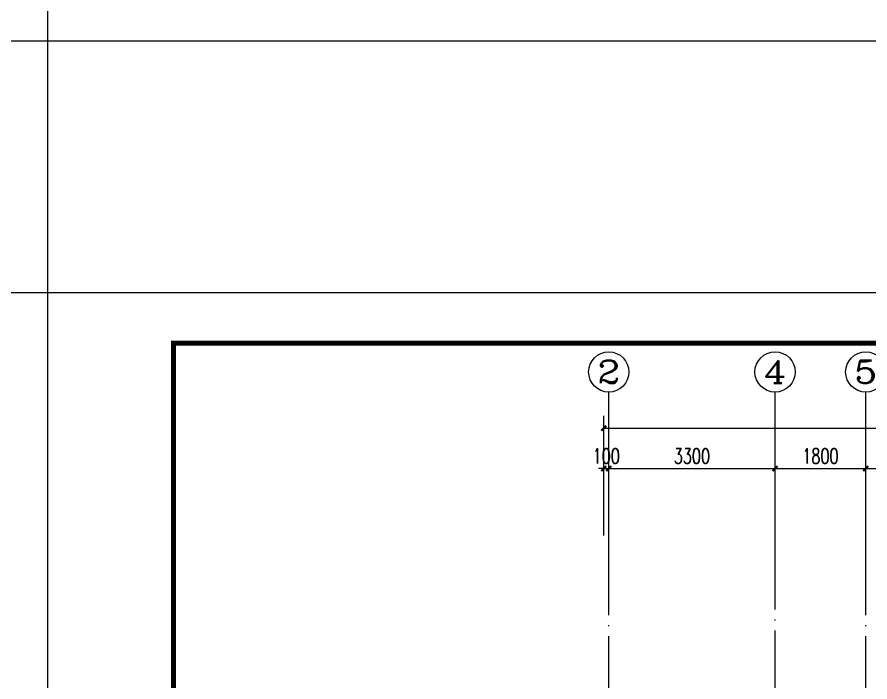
# Model space of a CAD drawing. Extents: x -287580 to -53108, y -522338 to -82629.
# Drawn here: x -265848 to -248927, y -394545 to -381340 of the extents above; entities that cross this region are included whole.
import ezdxf
from ezdxf.enums import TextEntityAlignment as Align

# ---------------------------------------------------------------- set-up
doc = ezdxf.new("R2010")
doc.units = 0
doc.header["$LTSCALE"] = 1000
doc.header["$MEASUREMENT"] = 0
doc.linetypes.add('DOTE', pattern=[2.42, 2, -0.2, 0.02, -0.2])
for name, color, linetype in [('AXIS', 3, 'Continuous'), ('AXIS_TEXT', 7, 'Continuous'), ('DOTE', 99, 'Continuous'), ('PUB_TITLE', 146, 'Continuous')]:
    doc.layers.add(name, color=color, linetype=linetype)
doc.styles.add('_TCH_AXIS', font='COMPLEX', dxfattribs={"bigfont": 'GBCBIG'})
doc.styles.add('_TCH_DIM_T3', font='SIMPLEX', dxfattribs={"width": 0.705882, "bigfont": 'GBCBIG'})
doc.styles.add('COMPLEX', font='COMPLEX')
doc.dimstyles.new('_TCH_ARCH&&100', dxfattribs={"dimtxt": 297.5, "dimasz": 100, "dimexe": 250, "dimexo": 300, "dimgap": 100, "dimtad": 1, "dimdec": 0, "dimzin": 0, "dimdsep": 46, "dimtxsty": '_TCH_DIM_T3', "dimblk": 'ARCHTICK', "dimcen": 0.09, "dimclrt": 7, "dimazin": 2, "dimtfac": 1, "dimtdec": 0, "dimtix": 1, "dimtmove": 2, "dimatfit": 3, "dimfxl": 0, "dimtolj": 1, "dimtzin": 0, "dimarcsym": 0})

# ---------------------------------------------------------------- blocks, each defined once
blk = doc.blocks.new('_ArchTick')
at = {"color": 0, "linetype": 'ByBlock', "const_width": 0.4}
blk.add_lwpolyline([(-0.5, -0.5), (0.5, 0.5)], dxfattribs=at)
blk = doc.blocks.new('*D391')
at = {"layer": 'AXIS', "color": 0, "lineweight": -2}
for p, q in [((-254209, -391634), (-254209, -390058)), ((-254109, -391634), (-254109, -390058)), ((-254209, -390308), (-254309, -390308)), ((-254209, -390308), (-254109, -390308)), ((-254109, -390308), (-254009, -390308))]:
    blk.add_line(p, q, dxfattribs=at)
at = {"layer": 'Defpoints', "color": 0}
for p in [(-254109, -390308), (-254209, -391934), (-254109, -391934)]:
    blk.add_point(p, dxfattribs=at)
at = {"layer": 'AXIS', "color": 0, "lineweight": -2, "xscale": 100, "yscale": 100, "zscale": 100}
blk.add_blockref('_ArchTick', (-254209, -390308), dxfattribs=at)
at = {"layer": 'AXIS', "color": 0, "lineweight": -2, "xscale": 100, "yscale": 100, "zscale": 100, "rotation": 180}
blk.add_blockref('_ArchTick', (-254109, -390308), dxfattribs=at)
at = {"layer": 'AXIS', "color": 7, "insert": (-254159, -390060), "char_height": 297.5, "attachment_point": 5, "style": '_TCH_DIM_T3'}
blk.add_mtext('\\A1;100', dxfattribs=at)
blk = doc.blocks.new('*D392')
at = {"layer": 'AXIS', "color": 0, "lineweight": -2}
for p, q in [((-254109, -391634), (-254109, -390058)), ((-250809, -391634), (-250809, -390058)), ((-254109, -390308), (-250809, -390308))]:
    blk.add_line(p, q, dxfattribs=at)
at = {"layer": 'Defpoints', "color": 0}
for p in [(-250809, -390308), (-254109, -391934), (-250809, -391934)]:
    blk.add_point(p, dxfattribs=at)
at = {"layer": 'AXIS', "color": 0, "lineweight": -2, "xscale": 100, "yscale": 100, "zscale": 100, "rotation": 180}
blk.add_blockref('_ArchTick', (-254109, -390308), dxfattribs=at)
at = {"layer": 'AXIS', "color": 0, "lineweight": -2, "xscale": 100, "yscale": 100, "zscale": 100}
blk.add_blockref('_ArchTick', (-250809, -390308), dxfattribs=at)
at = {"layer": 'AXIS', "color": 7, "insert": (-252459, -390060), "char_height": 297.5, "attachment_point": 5, "style": '_TCH_DIM_T3'}
blk.add_mtext('\\A1;3300', dxfattribs=at)
blk = doc.blocks.new('*D393')
at = {"layer": 'AXIS', "color": 0, "lineweight": -2}
for p, q in [((-250809, -391634), (-250809, -390058)), ((-249009, -391634), (-249009, -390058)), ((-250809, -390308), (-249009, -390308))]:
    blk.add_line(p, q, dxfattribs=at)
at = {"layer": 'Defpoints', "color": 0}
for p in [(-249009, -390308), (-250809, -391934), (-249009, -391934)]:
    blk.add_point(p, dxfattribs=at)
at = {"layer": 'AXIS', "color": 0, "lineweight": -2, "xscale": 100, "yscale": 100, "zscale": 100, "rotation": 180}
blk.add_blockref('_ArchTick', (-250809, -390308), dxfattribs=at)
at = {"layer": 'AXIS', "color": 0, "lineweight": -2, "xscale": 100, "yscale": 100, "zscale": 100}
blk.add_blockref('_ArchTick', (-249009, -390308), dxfattribs=at)
at = {"layer": 'AXIS', "color": 7, "insert": (-249909, -390060), "char_height": 297.5, "attachment_point": 5, "style": '_TCH_DIM_T3'}
blk.add_mtext('\\A1;1800', dxfattribs=at)
blk = doc.blocks.new('*D394')
at = {"layer": 'AXIS', "color": 0, "lineweight": -2}
for p, q in [((-249009, -391634), (-249009, -390058)), ((-247209, -391634), (-247209, -390058)), ((-249009, -390308), (-247209, -390308))]:
    blk.add_line(p, q, dxfattribs=at)
at = {"layer": 'Defpoints', "color": 0}
for p in [(-247209, -390308), (-249009, -391934), (-247209, -391934)]:
    blk.add_point(p, dxfattribs=at)
at = {"layer": 'AXIS', "color": 0, "lineweight": -2, "xscale": 100, "yscale": 100, "zscale": 100, "rotation": 180}
blk.add_blockref('_ArchTick', (-249009, -390308), dxfattribs=at)
at = {"layer": 'AXIS', "color": 0, "lineweight": -2, "xscale": 100, "yscale": 100, "zscale": 100}
blk.add_blockref('_ArchTick', (-247209, -390308), dxfattribs=at)
at = {"layer": 'AXIS', "color": 7, "insert": (-248109, -390060), "char_height": 297.5, "attachment_point": 5, "style": '_TCH_DIM_T3'}
blk.add_mtext('\\A1;1800', dxfattribs=at)
blk = doc.blocks.new('*D418')
at = {"layer": 'AXIS', "color": 0, "lineweight": -2}
for p, q in [((-254209, -391634), (-254209, -389258)), ((-198509, -391634), (-198509, -389258)), ((-254209, -389508), (-198509, -389508))]:
    blk.add_line(p, q, dxfattribs=at)
at = {"layer": 'Defpoints', "color": 0}
for p in [(-198509, -389508), (-254209, -391934), (-198509, -391934)]:
    blk.add_point(p, dxfattribs=at)
at = {"layer": 'AXIS', "color": 0, "lineweight": -2, "xscale": 100, "yscale": 100, "zscale": 100, "rotation": 180}
blk.add_blockref('_ArchTick', (-254209, -389508), dxfattribs=at)
at = {"layer": 'AXIS', "color": 0, "lineweight": -2, "xscale": 100, "yscale": 100, "zscale": 100}
blk.add_blockref('_ArchTick', (-198509, -389508), dxfattribs=at)
at = {"layer": 'AXIS', "color": 7, "insert": (-226359, -389260), "char_height": 297.5, "attachment_point": 5, "style": '_TCH_DIM_T3'}
blk.add_mtext('\\A1;55700', dxfattribs=at)
blk = doc.blocks.new('_AXISO')
blk.add_circle((0, 0), 0.5)
at = {"layer": 'AXIS_TEXT', "style": 'COMPLEX', "width": 1.041667}
blk.add_attdef('A', text='', height=0.56, dxfattribs=at).set_placement((-0.25, -0.28), (0.25, -0.28), align=Align.FIT)

msp = doc.modelspace()

# ---------------------------------------------------------------- linework, layer by layer
at = {"layer": 'AXIS'}
for p, q in [((-254108.8, -390988.7), (-254108.8, -388788.4)), ((-250808.8, -390988.7), (-250808.8, -388788.4)), ((-249008.8, -390988.7), (-249008.8, -388788.4))]:
    msp.add_line(p, q, dxfattribs=at)
at = {"layer": 'DOTE', "linetype": 'DOTE'}
for p, q in [((-254108.8, -412579), (-254108.8, -391462)), ((-250808.8, -402784.6), (-250808.8, -391462)), ((-249008.8, -412579), (-249008.8, -391462))]:
    msp.add_line(p, q, dxfattribs=at)
at = {"layer": 'PUB_TITLE'}
for points in [[(-265242.7, -381815.5), (-181142.7, -381815.5), (-181142.7, -322415.5), (-265242.7, -322415.5)], [(-265242.7, -446215.5), (-181142.7, -446215.5), (-181142.7, -386815.5), (-265242.7, -386815.5)]]:
    msp.add_lwpolyline(points, close=True, dxfattribs=at)
at = {"layer": 'PUB_TITLE', "color": 6}
msp.add_lwpolyline([(-265242.7, -386815.5), (-270242.7, -386815.5), (-270242.7, -381815.5), (-265242.7, -381815.5)], close=True, dxfattribs=at)
at = {"layer": 'PUB_TITLE', "const_width": 100}
msp.add_lwpolyline([(-262742.7, -445215.5), (-182142.7, -445215.5), (-182142.7, -387815.5), (-262742.7, -387815.5)], close=True, dxfattribs=at)

# ---------------------------------------------------------------- block references
at = {"layer": 'AXIS'}
ref = msp.add_blockref('_AXISO', (-254108.8, -388388.4), dxfattribs=dict(at, xscale=800, yscale=800, zscale=800))
ref.add_attrib('A', '2', dxfattribs={"layer": 'AXIS_TEXT', "height": 452.5, "style": '_TCH_AXIS', "width": 1.5}).set_placement((-254335.1, -388614.7), (-253882.5, -388614.7), align=Align.FIT)
ref = msp.add_blockref('_AXISO', (-250808.8, -388388.4), dxfattribs=dict(at, xscale=800, yscale=800, zscale=800))
ref.add_attrib('A', '4', dxfattribs={"layer": 'AXIS_TEXT', "height": 452.5, "style": '_TCH_AXIS', "width": 1.3125}).set_placement((-251035.1, -388614.7), (-250582.5, -388614.7), align=Align.FIT)
ref = msp.add_blockref('_AXISO', (-249008.8, -388388.4), dxfattribs=dict(at, xscale=800, yscale=800, zscale=800))
ref.add_attrib('A', '5', dxfattribs={"layer": 'AXIS_TEXT', "height": 452.5, "style": '_TCH_AXIS', "width": 1.5}).set_placement((-249235.1, -388614.7), (-248782.5, -388614.7), align=Align.FIT)

# ---------------------------------------------------------------- dimensions: what is measured, and where the dimension line sits
for p1, p2, distance, picture, middle in [((-254208.8, -391934), (-198508.8, -391934), 2425.6, '*D418', (-226358.8, -389259.6)), ((-254208.8, -391934), (-254108.8, -391934), 1625.6, '*D391', (-254158.8, -390059.6)), ((-254108.8, -391934), (-250808.8, -391934), 1625.6, '*D392', (-252458.8, -390059.6)), ((-250808.8, -391934), (-249008.8, -391934), 1625.6, '*D393', (-249908.8, -390059.6)), ((-249008.8, -391934), (-247208.8, -391934), 1625.6, '*D394', (-248108.8, -390059.6))]:
    dim = msp.add_aligned_dim(p1=p1, p2=p2, distance=distance, dimstyle='_TCH_ARCH&&100', dxfattribs=at)
    dim.commit()
    dim.dimension.update_dxf_attribs({"geometry": picture, "text_midpoint": middle})

doc.saveas('drawing.dxf')
